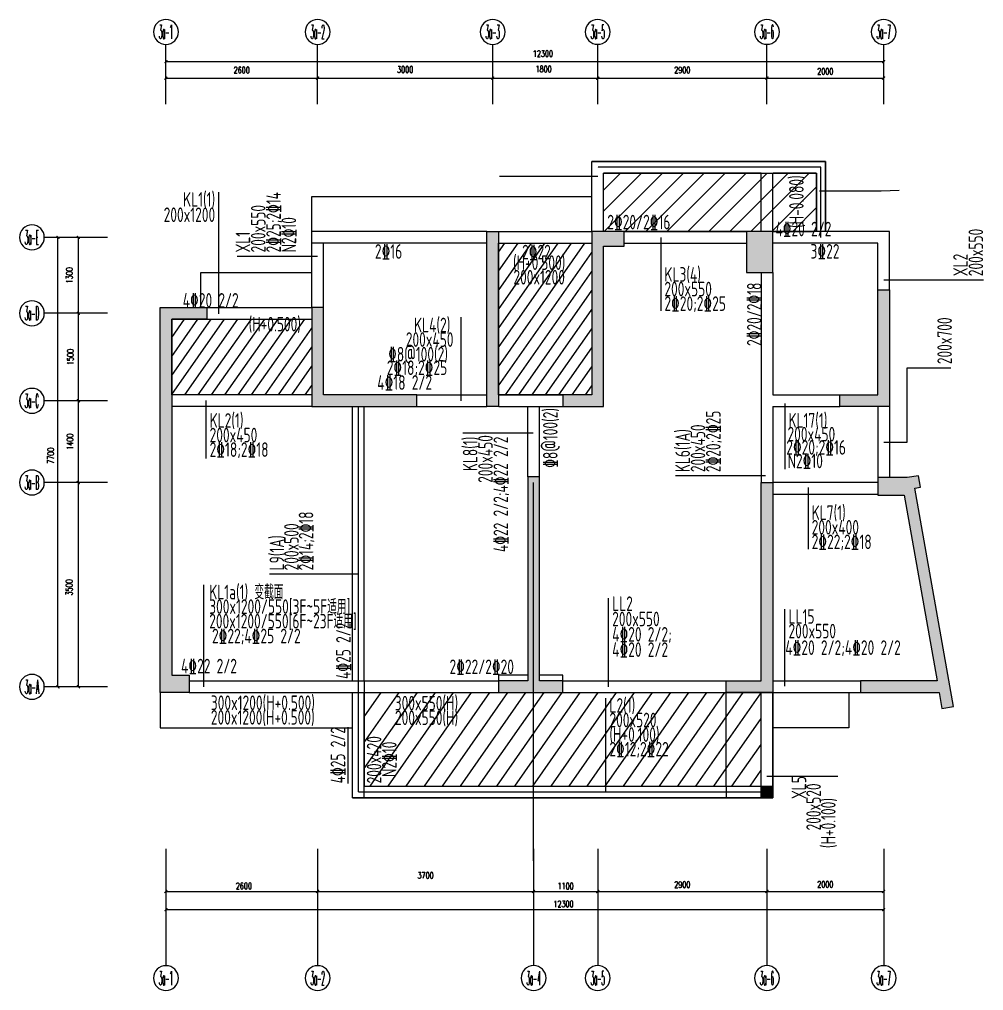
# Model space of a CAD drawing. Extents: x 184967 to 628822, y -100826 to 121332.
# Drawn here: x 558308 to 574830, y -39475 to -22837 of the extents above; entities that cross this region are included whole.
import ezdxf
from ezdxf.enums import TextEntityAlignment as Align

# ---------------------------------------------------------------- set-up
doc = ezdxf.new("R2010")
doc.units = 0
doc.header["$MEASUREMENT"] = 0
for name, pattern in [('03-grid-3F$0$DOTE', [2.42, 2, -0.2, 0.02, -0.2]), ('03-tem-3~8F$0$DASHED', [0.75, 0.5, -0.25]), ('03-tem-3~8F$0$DOTE', [2.42, 2, -0.2, 0.02, -0.2])]:
    doc.linetypes.add(name, pattern=pattern)
for name, color, linetype in [('$0$S-BEAM-LTJ', 2, 'Continuous'), ('$1$S-BEAM-LTJ', 2, 'Continuous'), ('03-grid-3F$0$S-PUB-AXIS', 193, '03-grid-3F$0$DOTE'), ('03-tem-3~8F$0$BEAM', 4, '03-tem-3~8F$0$DASHED'), ('03-tem-3~8F$0$COLU', 7, 'Continuous'), ('03-tem-3~8F$0$S-MOD-SLABHATCH', 150, 'Continuous'), ('03-tem-3~8F$0$S-PUB-QFDIMSUB', 1, '03-tem-3~8F$0$DOTE'), ('03-tem-3~8F$0$S-T-BEAMNUM', 3, 'Continuous'), ('03-tem-3~8F$0$S-T-LINE', 1, 'Continuous'), ('03-tem-3~8F$0$S-T-SECTION', 7, 'Continuous'), ('03-tem-3~8F$0$S-W-LINE', 2, 'Continuous'), ('03-tem-3~8F$0$SPACE_HATCH', 8, 'Continuous'), ('03-tem-3~8F$0$WALL', 4, 'Continuous'), ('AXIS_TEXT', 7, 'Continuous'), ('PUB_DIM', 3, 'Continuous')]:
    doc.layers.add(name, color=color, linetype=linetype)
for name, color, linetype, lineweight in [('03-col-2F~4F$0$$0$COLU', 6, 'Continuous', 0), ('03-col-5F~23F$0$$0$COLU', 6, 'Continuous', 0), ('03-col-5F~23F$0$$0$COLU_HATCH', 251, 'Continuous', 0), ('03-tem-3~8F$0$BEAM_CON', 4, 'Continuous', 0)]:
    doc.layers.add(name, color=color, linetype=linetype, lineweight=lineweight)
doc.styles.add('$0$23-tem-4F~10F$0$X', font='tssdeng.shx', dxfattribs={"width": 0.7, "bigfont": 'tssdchn.shx'})
doc.styles.add('$1$23-tem-4F~10F$0$X', font='tssdeng.shx', dxfattribs={"width": 0.7, "bigfont": 'tssdchn.shx'})
doc.styles.add('03-tem-3~8F$0$23-tem-4F~10F$0$X', font='tssdeng.shx', dxfattribs={"width": 0.7, "bigfont": 'tssdchn.shx'})
doc.styles.add('_TCH_AXIS', font='COMPLEX', dxfattribs={"bigfont": 'GBCBIG'})
doc.styles.add('COMPLEX', font='COMPLEX')
doc.styles.add('尺寸标注', font='txt.shx', dxfattribs={"width": 0.6, "height": 110})
doc.dimstyles.new('1-50', dxfattribs={"dimscale": 50, "dimtxt": 110, "dimasz": 1, "dimexe": 2, "dimexo": 2, "dimgap": 0.6, "dimtad": 1, "dimdec": 0, "dimrnd": 5, "dimtxsty": '尺寸标注', "dimblk": 'ARCHTICK', "dimcen": 2.5, "dimclrd": 251, "dimclre": 251, "dimclrt": 50, "dimadec": 0, "dimazin": 0, "dimtfac": 1, "dimtdec": 0, "dimtix": 1, "dimtmove": 2, "dimatfit": 3, "dimldrblk": 'DOT', "dimfxl": 0, "dimarcsym": 0})
pattern_1 = [(55, (576555.07, -31777.55), (-153.591, 107.5456), [])]

# ---------------------------------------------------------------- blocks, each defined once
blk = doc.blocks.new('_ArchTick')
at = {"color": 0, "linetype": 'ByBlock', "const_width": 0.4}
blk.add_lwpolyline([(-0.5, -0.5), (0.5, 0.5)], dxfattribs=at)
blk = doc.blocks.new('*D2097')
at = {"layer": 'Defpoints', "color": 0, "linetype": 'ByBlock', "transparency": 16777216}
for p in [(560818, -36582), (573118, -36582), (573118, -38088)]:
    blk.add_point(p, dxfattribs=at)
at = {"layer": 'PUB_DIM', "color": 251, "lineweight": -2, "transparency": 16777216}
for p, q in [((560818, -37838), (560818, -38188)), ((573118, -37838), (573118, -38188)), ((560818, -38088), (573118, -38088))]:
    blk.add_line(p, q, dxfattribs=at)
at = {"layer": 'PUB_DIM', "color": 251, "linetype": 'ByBlock', "lineweight": -2, "transparency": 16777216, "xscale": 50, "yscale": 50, "zscale": 50, "rotation": 180}
blk.add_blockref('_ArchTick', (560818, -38088), dxfattribs=at)
at = {"layer": 'PUB_DIM', "color": 251, "linetype": 'ByBlock', "lineweight": -2, "transparency": 16777216, "xscale": 50, "yscale": 50, "zscale": 50}
blk.add_blockref('_ArchTick', (573118, -38088), dxfattribs=at)
at = {"layer": 'PUB_DIM', "color": 50, "linetype": 'ByBlock', "transparency": 16777216, "insert": (567631, -37991), "char_height": 110, "attachment_point": 5, "style": '尺寸标注'}
blk.add_mtext('12300', dxfattribs=at)
blk = doc.blocks.new('_Dot')
at = {"color": 0, "linetype": 'ByBlock', "lineweight": -2}
blk.add_line((-0.5, 0), (-1, 0), dxfattribs=at)
at = {"color": 0, "linetype": 'ByBlock', "const_width": 0.5}
blk.add_lwpolyline([(-0.25, 0, 1), (0.25, 0, 1)], format="xyb", close=True, dxfattribs=at)
blk = doc.blocks.new('*D2098')
at = {"layer": 'Defpoints', "color": 0, "linetype": 'ByBlock', "transparency": 16777216}
for p in [(560818, -37049), (563418, -37049), (563418, -37777)]:
    blk.add_point(p, dxfattribs=at)
at = {"layer": 'PUB_DIM', "color": 251, "lineweight": -2, "transparency": 16777216}
for p, q in [((560818, -37527), (560818, -37877)), ((563418, -37527), (563418, -37877)), ((560818, -37777), (563418, -37777))]:
    blk.add_line(p, q, dxfattribs=at)
at = {"layer": 'PUB_DIM', "color": 251, "linetype": 'ByBlock', "lineweight": -2, "transparency": 16777216, "xscale": 50, "yscale": 50, "zscale": 50, "rotation": 180}
blk.add_blockref('_ArchTick', (560818, -37777), dxfattribs=at)
at = {"layer": 'PUB_DIM', "color": 251, "linetype": 'ByBlock', "lineweight": -2, "transparency": 16777216, "xscale": 50, "yscale": 50, "zscale": 50}
blk.add_blockref('_ArchTick', (563418, -37777), dxfattribs=at)
at = {"layer": 'PUB_DIM', "color": 50, "linetype": 'ByBlock', "transparency": 16777216, "insert": (562154, -37682), "char_height": 110, "attachment_point": 5, "style": '尺寸标注'}
blk.add_mtext('2600', dxfattribs=at)
blk = doc.blocks.new('*D2099')
at = {"layer": 'Defpoints', "color": 0, "linetype": 'ByBlock', "transparency": 16777216}
for p in [(563418, -37049), (567118, -37049), (567118, -37777)]:
    blk.add_point(p, dxfattribs=at)
at = {"layer": 'PUB_DIM', "color": 251, "lineweight": -2, "transparency": 16777216}
for p, q in [((563418, -37527), (563418, -37877)), ((567118, -37527), (567118, -37877)), ((563418, -37777), (567118, -37777))]:
    blk.add_line(p, q, dxfattribs=at)
at = {"layer": 'PUB_DIM', "color": 251, "linetype": 'ByBlock', "lineweight": -2, "transparency": 16777216, "xscale": 50, "yscale": 50, "zscale": 50, "rotation": 180}
blk.add_blockref('_ArchTick', (563418, -37777), dxfattribs=at)
at = {"layer": 'PUB_DIM', "color": 251, "linetype": 'ByBlock', "lineweight": -2, "transparency": 16777216, "xscale": 50, "yscale": 50, "zscale": 50}
blk.add_blockref('_ArchTick', (567118, -37777), dxfattribs=at)
at = {"layer": 'PUB_DIM', "color": 50, "linetype": 'ByBlock', "transparency": 16777216, "insert": (565268, -37501), "char_height": 110, "attachment_point": 5, "style": '尺寸标注'}
blk.add_mtext('3700', dxfattribs=at)
blk = doc.blocks.new('*D2100')
at = {"layer": 'Defpoints', "color": 0, "linetype": 'ByBlock', "transparency": 16777216}
for p in [(567118, -37049), (568218, -37049), (568218, -37777)]:
    blk.add_point(p, dxfattribs=at)
at = {"layer": 'PUB_DIM', "color": 251, "lineweight": -2, "transparency": 16777216}
for p, q in [((567118, -37527), (567118, -37877)), ((568218, -37527), (568218, -37877)), ((567118, -37777), (568218, -37777))]:
    blk.add_line(p, q, dxfattribs=at)
at = {"layer": 'PUB_DIM', "color": 251, "linetype": 'ByBlock', "lineweight": -2, "transparency": 16777216, "xscale": 50, "yscale": 50, "zscale": 50, "rotation": 180}
blk.add_blockref('_ArchTick', (567118, -37777), dxfattribs=at)
at = {"layer": 'PUB_DIM', "color": 251, "linetype": 'ByBlock', "lineweight": -2, "transparency": 16777216, "xscale": 50, "yscale": 50, "zscale": 50}
blk.add_blockref('_ArchTick', (568218, -37777), dxfattribs=at)
at = {"layer": 'PUB_DIM', "color": 50, "linetype": 'ByBlock', "transparency": 16777216, "insert": (567668, -37685), "char_height": 110, "attachment_point": 5, "style": '尺寸标注'}
blk.add_mtext('1100', dxfattribs=at)
blk = doc.blocks.new('*D2101')
at = {"layer": 'Defpoints', "color": 0, "linetype": 'ByBlock', "transparency": 16777216}
for p in [(568218, -37049), (571118, -37049), (571118, -37777)]:
    blk.add_point(p, dxfattribs=at)
at = {"layer": 'PUB_DIM', "color": 251, "lineweight": -2, "transparency": 16777216}
for p, q in [((568218, -37527), (568218, -37877)), ((571118, -37527), (571118, -37877)), ((568218, -37777), (571118, -37777))]:
    blk.add_line(p, q, dxfattribs=at)
at = {"layer": 'PUB_DIM', "color": 251, "linetype": 'ByBlock', "lineweight": -2, "transparency": 16777216, "xscale": 50, "yscale": 50, "zscale": 50, "rotation": 180}
blk.add_blockref('_ArchTick', (568218, -37777), dxfattribs=at)
at = {"layer": 'PUB_DIM', "color": 251, "linetype": 'ByBlock', "lineweight": -2, "transparency": 16777216, "xscale": 50, "yscale": 50, "zscale": 50}
blk.add_blockref('_ArchTick', (571118, -37777), dxfattribs=at)
at = {"layer": 'PUB_DIM', "color": 50, "linetype": 'ByBlock', "transparency": 16777216, "insert": (569668, -37660), "char_height": 110, "attachment_point": 5, "style": '尺寸标注'}
blk.add_mtext('2900', dxfattribs=at)
blk = doc.blocks.new('*D2102')
at = {"layer": 'Defpoints', "color": 0, "linetype": 'ByBlock', "transparency": 16777216}
for p in [(571118, -37049), (573118, -37049), (573118, -37777)]:
    blk.add_point(p, dxfattribs=at)
at = {"layer": 'PUB_DIM', "color": 251, "lineweight": -2, "transparency": 16777216}
for p, q in [((571118, -37527), (571118, -37877)), ((573118, -37527), (573118, -37877)), ((571118, -37777), (573118, -37777))]:
    blk.add_line(p, q, dxfattribs=at)
at = {"layer": 'PUB_DIM', "color": 251, "linetype": 'ByBlock', "lineweight": -2, "transparency": 16777216, "xscale": 50, "yscale": 50, "zscale": 50, "rotation": 180}
blk.add_blockref('_ArchTick', (571118, -37777), dxfattribs=at)
at = {"layer": 'PUB_DIM', "color": 251, "linetype": 'ByBlock', "lineweight": -2, "transparency": 16777216, "xscale": 50, "yscale": 50, "zscale": 50}
blk.add_blockref('_ArchTick', (573118, -37777), dxfattribs=at)
at = {"layer": 'PUB_DIM', "color": 50, "linetype": 'ByBlock', "transparency": 16777216, "insert": (572118, -37656), "char_height": 110, "attachment_point": 5, "style": '尺寸标注'}
blk.add_mtext('2000', dxfattribs=at)
blk = doc.blocks.new('*D2103')
at = {"layer": 'Defpoints', "color": 0, "linetype": 'ByBlock', "transparency": 16777216}
for p in [(573118, -23560), (560818, -25066), (573118, -25066)]:
    blk.add_point(p, dxfattribs=at)
at = {"layer": 'PUB_DIM', "color": 251, "lineweight": -2, "transparency": 16777216}
for p, q in [((560818, -23810), (560818, -23460)), ((560818, -23560), (573118, -23560)), ((573118, -23810), (573118, -23460))]:
    blk.add_line(p, q, dxfattribs=at)
at = {"layer": 'PUB_DIM', "color": 251, "linetype": 'ByBlock', "lineweight": -2, "transparency": 16777216, "xscale": 50, "yscale": 50, "zscale": 50, "rotation": 180}
blk.add_blockref('_ArchTick', (560818, -23560), dxfattribs=at)
at = {"layer": 'PUB_DIM', "color": 251, "linetype": 'ByBlock', "lineweight": -2, "transparency": 16777216, "xscale": 50, "yscale": 50, "zscale": 50}
blk.add_blockref('_ArchTick', (573118, -23560), dxfattribs=at)
at = {"layer": 'PUB_DIM', "color": 50, "linetype": 'ByBlock', "transparency": 16777216, "insert": (567278, -23422), "char_height": 110, "attachment_point": 5, "style": '尺寸标注'}
blk.add_mtext('12300', dxfattribs=at)
blk = doc.blocks.new('*D2104')
at = {"layer": 'Defpoints', "color": 0, "linetype": 'ByBlock', "transparency": 16777216}
for p in [(563418, -23843), (560818, -24571), (563418, -24571)]:
    blk.add_point(p, dxfattribs=at)
at = {"layer": 'PUB_DIM', "color": 251, "lineweight": -2, "transparency": 16777216}
for p, q in [((560818, -24093), (560818, -23743)), ((563418, -24093), (563418, -23743)), ((560818, -23843), (563418, -23843))]:
    blk.add_line(p, q, dxfattribs=at)
at = {"layer": 'PUB_DIM', "color": 251, "linetype": 'ByBlock', "lineweight": -2, "transparency": 16777216, "xscale": 50, "yscale": 50, "zscale": 50, "rotation": 180}
blk.add_blockref('_ArchTick', (560818, -23843), dxfattribs=at)
at = {"layer": 'PUB_DIM', "color": 251, "linetype": 'ByBlock', "lineweight": -2, "transparency": 16777216, "xscale": 50, "yscale": 50, "zscale": 50}
blk.add_blockref('_ArchTick', (563418, -23843), dxfattribs=at)
at = {"layer": 'PUB_DIM', "color": 50, "linetype": 'ByBlock', "transparency": 16777216, "insert": (562118, -23705), "char_height": 110, "attachment_point": 5, "style": '尺寸标注'}
blk.add_mtext('2600', dxfattribs=at)
blk = doc.blocks.new('*D2105')
at = {"layer": 'Defpoints', "color": 0, "linetype": 'ByBlock', "transparency": 16777216}
for p in [(566418, -23843), (563418, -24571), (566418, -24571)]:
    blk.add_point(p, dxfattribs=at)
at = {"layer": 'PUB_DIM', "color": 251, "lineweight": -2, "transparency": 16777216}
for p, q in [((563418, -24093), (563418, -23743)), ((566418, -24093), (566418, -23743)), ((563418, -23843), (566418, -23843))]:
    blk.add_line(p, q, dxfattribs=at)
at = {"layer": 'PUB_DIM', "color": 251, "linetype": 'ByBlock', "lineweight": -2, "transparency": 16777216, "xscale": 50, "yscale": 50, "zscale": 50, "rotation": 180}
blk.add_blockref('_ArchTick', (563418, -23843), dxfattribs=at)
at = {"layer": 'PUB_DIM', "color": 251, "linetype": 'ByBlock', "lineweight": -2, "transparency": 16777216, "xscale": 50, "yscale": 50, "zscale": 50}
blk.add_blockref('_ArchTick', (566418, -23843), dxfattribs=at)
at = {"layer": 'PUB_DIM', "color": 50, "linetype": 'ByBlock', "transparency": 16777216, "insert": (564918, -23695), "char_height": 110, "attachment_point": 5, "style": '尺寸标注'}
blk.add_mtext('3000', dxfattribs=at)
blk = doc.blocks.new('*D2106')
at = {"layer": 'Defpoints', "color": 0, "linetype": 'ByBlock', "transparency": 16777216}
for p in [(568218, -23843), (566418, -24571), (568218, -24571)]:
    blk.add_point(p, dxfattribs=at)
at = {"layer": 'PUB_DIM', "color": 251, "lineweight": -2, "transparency": 16777216}
for p, q in [((566418, -24093), (566418, -23743)), ((568218, -24093), (568218, -23743)), ((566418, -23843), (568218, -23843))]:
    blk.add_line(p, q, dxfattribs=at)
at = {"layer": 'PUB_DIM', "color": 251, "linetype": 'ByBlock', "lineweight": -2, "transparency": 16777216, "xscale": 50, "yscale": 50, "zscale": 50, "rotation": 180}
blk.add_blockref('_ArchTick', (566418, -23843), dxfattribs=at)
at = {"layer": 'PUB_DIM', "color": 251, "linetype": 'ByBlock', "lineweight": -2, "transparency": 16777216, "xscale": 50, "yscale": 50, "zscale": 50}
blk.add_blockref('_ArchTick', (568218, -23843), dxfattribs=at)
at = {"layer": 'PUB_DIM', "color": 50, "linetype": 'ByBlock', "transparency": 16777216, "insert": (567290, -23687), "char_height": 110, "attachment_point": 5, "style": '尺寸标注'}
blk.add_mtext('1800', dxfattribs=at)
blk = doc.blocks.new('*D2107')
at = {"layer": 'Defpoints', "color": 0, "linetype": 'ByBlock', "transparency": 16777216}
for p in [(571118, -23843), (568218, -24571), (571118, -24571)]:
    blk.add_point(p, dxfattribs=at)
at = {"layer": 'PUB_DIM', "color": 251, "lineweight": -2, "transparency": 16777216}
for p, q in [((568218, -24093), (568218, -23743)), ((571118, -24093), (571118, -23743)), ((568218, -23843), (571118, -23843))]:
    blk.add_line(p, q, dxfattribs=at)
at = {"layer": 'PUB_DIM', "color": 251, "linetype": 'ByBlock', "lineweight": -2, "transparency": 16777216, "xscale": 50, "yscale": 50, "zscale": 50, "rotation": 180}
blk.add_blockref('_ArchTick', (568218, -23843), dxfattribs=at)
at = {"layer": 'PUB_DIM', "color": 251, "linetype": 'ByBlock', "lineweight": -2, "transparency": 16777216, "xscale": 50, "yscale": 50, "zscale": 50}
blk.add_blockref('_ArchTick', (571118, -23843), dxfattribs=at)
at = {"layer": 'PUB_DIM', "color": 50, "linetype": 'ByBlock', "transparency": 16777216, "insert": (569668, -23705), "char_height": 110, "attachment_point": 5, "style": '尺寸标注'}
blk.add_mtext('2900', dxfattribs=at)
blk = doc.blocks.new('*D2108')
at = {"layer": 'Defpoints', "color": 0, "linetype": 'ByBlock', "transparency": 16777216}
for p in [(573118, -23843), (571118, -24571), (573118, -24571)]:
    blk.add_point(p, dxfattribs=at)
at = {"layer": 'PUB_DIM', "color": 251, "lineweight": -2, "transparency": 16777216}
for p, q in [((571118, -24093), (571118, -23743)), ((573118, -24093), (573118, -23743)), ((571118, -23843), (573118, -23843))]:
    blk.add_line(p, q, dxfattribs=at)
at = {"layer": 'PUB_DIM', "color": 251, "linetype": 'ByBlock', "lineweight": -2, "transparency": 16777216, "xscale": 50, "yscale": 50, "zscale": 50, "rotation": 180}
blk.add_blockref('_ArchTick', (571118, -23843), dxfattribs=at)
at = {"layer": 'PUB_DIM', "color": 251, "linetype": 'ByBlock', "lineweight": -2, "transparency": 16777216, "xscale": 50, "yscale": 50, "zscale": 50}
blk.add_blockref('_ArchTick', (573118, -23843), dxfattribs=at)
at = {"layer": 'PUB_DIM', "color": 50, "linetype": 'ByBlock', "transparency": 16777216, "insert": (572118, -23727), "char_height": 110, "attachment_point": 5, "style": '尺寸标注'}
blk.add_mtext('2000', dxfattribs=at)
blk = doc.blocks.new('*D2109')
at = {"layer": 'Defpoints', "color": 0, "linetype": 'ByBlock', "transparency": 16777216}
for p in [(558969, -26571), (560269, -26571), (560269, -34271)]:
    blk.add_point(p, dxfattribs=at)
at = {"layer": 'PUB_DIM', "color": 251, "lineweight": -2, "transparency": 16777216}
for p, q in [((559219, -26571), (558869, -26571)), ((558969, -34271), (558969, -26571)), ((559219, -34271), (558869, -34271))]:
    blk.add_line(p, q, dxfattribs=at)
at = {"layer": 'PUB_DIM', "color": 251, "linetype": 'ByBlock', "lineweight": -2, "transparency": 16777216, "xscale": 50, "yscale": 50, "zscale": 50}
for p, rotation in [((558969, -26571), 90), ((558969, -34271), 270)]:
    blk.add_blockref('_ArchTick', p, dxfattribs=dict(at, rotation=rotation))
at = {"layer": 'PUB_DIM', "color": 50, "linetype": 'ByBlock', "transparency": 16777216, "insert": (558845, -30311), "char_height": 110, "attachment_point": 5, "rotation": 90, "style": '尺寸标注'}
blk.add_mtext('7700', dxfattribs=at)
blk = doc.blocks.new('*D2110')
at = {"layer": 'Defpoints', "color": 0, "linetype": 'ByBlock', "transparency": 16777216}
for p in [(559318, -30771), (559818, -30771), (559818, -34271)]:
    blk.add_point(p, dxfattribs=at)
at = {"layer": 'PUB_DIM', "color": 251, "lineweight": -2, "transparency": 16777216}
for p, q in [((559568, -30771), (559218, -30771)), ((559318, -34271), (559318, -30771)), ((559568, -34271), (559218, -34271))]:
    blk.add_line(p, q, dxfattribs=at)
at = {"layer": 'PUB_DIM', "color": 251, "linetype": 'ByBlock', "lineweight": -2, "transparency": 16777216, "xscale": 50, "yscale": 50, "zscale": 50}
for p, rotation in [((559318, -30771), 90), ((559318, -34271), 270)]:
    blk.add_blockref('_ArchTick', p, dxfattribs=dict(at, rotation=rotation))
at = {"layer": 'PUB_DIM', "color": 50, "linetype": 'ByBlock', "transparency": 16777216, "insert": (559161, -32568), "char_height": 110, "attachment_point": 5, "rotation": 90, "style": '尺寸标注'}
blk.add_mtext('3500', dxfattribs=at)
blk = doc.blocks.new('*D2111')
at = {"layer": 'Defpoints', "color": 0, "linetype": 'ByBlock', "transparency": 16777216}
for p in [(559318, -29371), (559818, -29371), (559818, -30771)]:
    blk.add_point(p, dxfattribs=at)
at = {"layer": 'PUB_DIM', "color": 251, "lineweight": -2, "transparency": 16777216}
for p, q in [((559568, -29371), (559218, -29371)), ((559318, -30771), (559318, -29371)), ((559568, -30771), (559218, -30771))]:
    blk.add_line(p, q, dxfattribs=at)
at = {"layer": 'PUB_DIM', "color": 251, "linetype": 'ByBlock', "lineweight": -2, "transparency": 16777216, "xscale": 50, "yscale": 50, "zscale": 50}
for p, rotation in [((559318, -29371), 90), ((559318, -30771), 270)]:
    blk.add_blockref('_ArchTick', p, dxfattribs=dict(at, rotation=rotation))
at = {"layer": 'PUB_DIM', "color": 50, "linetype": 'ByBlock', "transparency": 16777216, "insert": (559174, -30071), "char_height": 110, "attachment_point": 5, "rotation": 90, "style": '尺寸标注'}
blk.add_mtext('1400', dxfattribs=at)
blk = doc.blocks.new('*D2112')
at = {"layer": 'Defpoints', "color": 0, "linetype": 'ByBlock', "transparency": 16777216}
for p in [(559318, -27871), (559818, -27871), (559818, -29371)]:
    blk.add_point(p, dxfattribs=at)
at = {"layer": 'PUB_DIM', "color": 251, "lineweight": -2, "transparency": 16777216}
for p, q in [((559568, -27871), (559218, -27871)), ((559318, -29371), (559318, -27871)), ((559568, -29371), (559218, -29371))]:
    blk.add_line(p, q, dxfattribs=at)
at = {"layer": 'PUB_DIM', "color": 251, "linetype": 'ByBlock', "lineweight": -2, "transparency": 16777216, "xscale": 50, "yscale": 50, "zscale": 50}
for p, rotation in [((559318, -27871), 90), ((559318, -29371), 270)]:
    blk.add_blockref('_ArchTick', p, dxfattribs=dict(at, rotation=rotation))
at = {"layer": 'PUB_DIM', "color": 50, "linetype": 'ByBlock', "transparency": 16777216, "insert": (559181, -28621), "char_height": 110, "attachment_point": 5, "rotation": 90, "style": '尺寸标注'}
blk.add_mtext('1500', dxfattribs=at)
blk = doc.blocks.new('*D2113')
at = {"layer": 'Defpoints', "color": 0, "linetype": 'ByBlock', "transparency": 16777216}
for p in [(559318, -26571), (559818, -26571), (559818, -27871)]:
    blk.add_point(p, dxfattribs=at)
at = {"layer": 'PUB_DIM', "color": 251, "lineweight": -2, "transparency": 16777216}
for p, q in [((559568, -26571), (559218, -26571)), ((559318, -27871), (559318, -26571)), ((559568, -27871), (559218, -27871))]:
    blk.add_line(p, q, dxfattribs=at)
at = {"layer": 'PUB_DIM', "color": 251, "linetype": 'ByBlock', "lineweight": -2, "transparency": 16777216, "xscale": 50, "yscale": 50, "zscale": 50}
for p, rotation in [((559318, -26571), 90), ((559318, -27871), 270)]:
    blk.add_blockref('_ArchTick', p, dxfattribs=dict(at, rotation=rotation))
at = {"layer": 'PUB_DIM', "color": 50, "linetype": 'ByBlock', "transparency": 16777216, "insert": (559164, -27221), "char_height": 110, "attachment_point": 5, "rotation": 90, "style": '尺寸标注'}
blk.add_mtext('1300', dxfattribs=at)
blk = doc.blocks.new('_AXISO')
blk.add_circle((0, 0), 0.5)
at = {"layer": 'AXIS_TEXT', "style": 'COMPLEX', "width": 1.041667}
blk.add_attdef('A', text='', height=0.56, dxfattribs=at).set_placement((-0.25, -0.28), (0.25, -0.28), align=Align.FIT)

msp = doc.modelspace()

# ---------------------------------------------------------------- hatches: boundary and pattern name
at = {"layer": '03-col-5F~23F$0$$0$COLU_HATCH'}
for points in [[(566318.3, -26470.7), (566518.3, -26470.7), (566518.3, -29470.7), (566318.3, -29470.7)], [(567618.3, -29270.7), (567618.3, -29470.7), (568318.3, -29470.7), (568318.3, -26720.7), (568668.3, -26720.7), (568668.3, -26470.7), (568118.3, -26470.7), (568118.3, -29270.7)], [(570768.3, -26470.7), (570768.3, -26720.7), (570768.3, -27170.7), (571218.3, -27170.7), (571218.3, -26470.7)], [(573218.3, -27470.7), (573218.3, -29470.7), (572368.3, -29470.7), (572368.3, -29270.7), (573018.3, -29270.7), (573018.3, -27470.7)], [(560918.3, -27970.7), (560918.3, -34070.7), (561218.3, -34070.7), (561218.3, -34370.7), (560918.3, -34370.7), (560718.3, -34370.7), (560718.3, -27770.7), (561518.3, -27770.7), (561518.3, -27970.7)], [(563318.3, -27770.7), (563318.3, -29470.7), (565118.3, -29470.7), (565118.3, -29270.7), (563518.3, -29270.7), (563518.3, -27770.7)], [(566518.3, -34170.7), (566518.3, -34370.7), (567618.3, -34370.7), (567618.3, -34170.7), (567218.3, -34170.7), (567218.3, -30670.7), (567018.3, -30670.7), (567018.3, -34170.7)], [(570418.3, -34170.7), (571018.3, -34170.7), (571018.3, -30770.7), (571218.3, -30770.7), (571218.3, -34370.7), (570418.3, -34370.7)], [(573470.8, -30986), (574032.3, -34170.7), (572718.3, -34170.7), (572718.3, -34370.7), (574067.5, -34370.7), (574115.9, -34644.7), (574312.8, -34609.9), (573653, -30867.7), (573751.5, -30850.3), (573716.7, -30653.3), (573522.8, -30687.5), (573018.3, -30687.5), (573018.3, -30987.5)]]:
    msp.add_hatch(color=256, dxfattribs=at).paths.add_polyline_path(points)
at = {"layer": '03-tem-3~8F$0$S-MOD-SLABHATCH'}
h = msp.add_hatch(dxfattribs=at)
h.set_pattern_fill('ANSI31', color=256, scale=80, angle=10, style=0)
h.set_pattern_definition([(225, (571918.25, -26470.7), (179.605, -179.605), [])])
h.paths.add_polyline_path([(571968.3, -26470.7), (571968.3, -25470.7), (568318.3, -25470.7), (568318.3, -26470.7)])
h = msp.add_hatch(dxfattribs=at)
h.set_pattern_fill('ANSI31', color=256, scale=1500, angle=10, style=0)
h.set_pattern_definition(pattern_1)
h.paths.add_polyline_path([(566518.3, -26670.7), (568118.3, -26670.7), (568118.3, -29270.7), (566518.3, -29270.7)])
h = msp.add_hatch(dxfattribs=at)
h.set_pattern_fill('ANSI31', color=256, scale=1500, angle=10, style=0)
h.set_pattern_definition(pattern_1)
h.paths.add_polyline_path([(563318.3, -27970.7), (560918.3, -27970.7), (560918.3, -29270.7), (563318.3, -29270.7)])
h = msp.add_hatch(dxfattribs=at)
h.set_pattern_fill('ANSI31', color=256, scale=80, angle=10, style=0)
h.set_pattern_definition([(55, (576555.07, -31777.55), (-208.0646, 145.6884), [])])
h.paths.add_polyline_path([(571018.3, -35970.7), (571018.3, -34370.7), (564218.3, -34370.7), (564218.3, -35970.7)])
at = {"layer": '03-tem-3~8F$0$SPACE_HATCH'}
h = msp.add_hatch(color=251, dxfattribs=at)
h.dxf.hatch_style = 1
h.paths.add_polyline_path([(571018.3, -35970.7), (571218.3, -35970.7), (571218.3, -36170.7), (571018.3, -36170.7)])

# ---------------------------------------------------------------- linework, layer by layer
at = {"layer": '$0$S-BEAM-LTJ'}
for points in [[(573077.5, -25773.9), (573381.2, -25762.7)], [(569298.2, -27577.7), (569298.2, -27828.2)], [(561504.9, -30076.9), (561504.9, -30358.8)], [(571424.2, -30042.8), (571424.2, -30540.4)], [(571821.9, -31642.1), (571821.9, -31914.3)]]:
    msp.add_lwpolyline(points, dxfattribs=at)
at = {"layer": '03-col-2F~4F$0$$0$COLU'}
for points in [[(566318.3, -26470.7), (566518.3, -26470.7), (566518.3, -29470.7), (566318.3, -29470.7)], [(567618.3, -29270.7), (567618.3, -29470.7), (568318.3, -29470.7), (568318.3, -26720.7), (568668.3, -26720.7), (568668.3, -26470.7), (568118.3, -26470.7), (568118.3, -29270.7)], [(570768.3, -26470.7), (570768.3, -26770.7), (570768.3, -26770.7), (570768.3, -27170.7), (571218.3, -27170.7), (571218.3, -26470.7)], [(573218.3, -27470.7), (573218.3, -29470.7), (572368.3, -29470.7), (572368.3, -29270.7), (573018.3, -29270.7), (573018.3, -27470.7)], [(563318.3, -27770.7), (563318.3, -29470.7), (565118.3, -29470.7), (565118.3, -29270.7), (563518.3, -29270.7), (563518.3, -27770.7)], [(560918.3, -29470.7), (560918.3, -29470.7)], [(566518.3, -34070.7), (566518.3, -34370.7), (567618.3, -34370.7), (567618.3, -34070.7), (567218.3, -34070.7), (567218.3, -30670.7), (567018.3, -30670.7), (567018.3, -34070.7)], [(570418.3, -34170.7), (571018.3, -34170.7), (571018.3, -30770.7), (571218.3, -30770.7), (571218.3, -34370.7), (570418.3, -34370.7)]]:
    msp.add_lwpolyline(points, close=True, dxfattribs=at)
for points in [[(560918.3, -27970.7), (560918.3, -34070.7), (561218.3, -34070.7), (561218.3, -34370.7), (560918.3, -34370.7), (560718.3, -34370.7), (560718.3, -27770.7), (560718.3, -27770.7), (560718.3, -27770.7), (560718.3, -27770.7), (561518.3, -27770.7), (561518.3, -27970.7), (560918.3, -27970.7), (560918.3, -27970.7), (560918.3, -27970.7), (560918.3, -27970.7), (560918.3, -27970.7)], [(573470.8, -30986), (574032.3, -34170.7), (572718.3, -34170.7), (572718.3, -34370.7), (574067.5, -34370.7), (574115.9, -34644.7), (574312.8, -34609.9), (573653, -30867.7), (573653, -30867.7), (573751.5, -30850.3), (573716.7, -30653.3), (573522.8, -30687.5), (573018.3, -30687.5), (573018.3, -30987.5), (573470.8, -30986)]]:
    msp.add_lwpolyline(points, dxfattribs=at)
at = {"layer": '03-col-5F~23F$0$$0$COLU'}
for points in [[(566318.3, -26470.7), (566518.3, -26470.7), (566518.3, -29470.7), (566318.3, -29470.7)], [(567618.3, -29270.7), (567618.3, -29470.7), (568318.3, -29470.7), (568318.3, -26720.7), (568668.3, -26720.7), (568668.3, -26470.7), (568118.3, -26470.7), (568118.3, -29270.7)], [(570768.3, -26470.7), (570768.3, -26720.7), (570768.3, -26720.7), (570768.3, -27170.7), (571218.3, -27170.7), (571218.3, -26470.7)], [(573218.3, -27470.7), (573218.3, -29470.7), (572368.3, -29470.7), (572368.3, -29270.7), (573018.3, -29270.7), (573018.3, -27470.7)], [(563318.3, -27770.7), (563318.3, -29470.7), (565118.3, -29470.7), (565118.3, -29270.7), (563518.3, -29270.7), (563518.3, -27770.7)], [(560918.3, -29470.7), (560918.3, -29470.7)], [(566518.3, -34170.7), (566518.3, -34370.7), (567618.3, -34370.7), (567618.3, -34170.7), (567218.3, -34170.7), (567218.3, -30670.7), (567018.3, -30670.7), (567018.3, -34170.7)], [(570418.3, -34170.7), (571018.3, -34170.7), (571018.3, -30770.7), (571218.3, -30770.7), (571218.3, -34370.7), (570418.3, -34370.7)]]:
    msp.add_lwpolyline(points, close=True, dxfattribs=at)
for points in [[(560918.3, -27970.7), (560918.3, -34070.7), (561218.3, -34070.7), (561218.3, -34370.7), (560918.3, -34370.7), (560718.3, -34370.7), (560718.3, -27770.7), (560718.3, -27770.7), (560718.3, -27770.7), (560718.3, -27770.7), (561518.3, -27770.7), (561518.3, -27970.7), (560918.3, -27970.7), (560918.3, -27970.7), (560918.3, -27970.7), (560918.3, -27970.7), (560918.3, -27970.7)], [(573470.8, -30986), (574032.3, -34170.7), (572718.3, -34170.7), (572718.3, -34370.7), (574067.5, -34370.7), (574115.9, -34644.7), (574312.8, -34609.9), (573653, -30867.7), (573653, -30867.7), (573751.5, -30850.3), (573716.7, -30653.3), (573522.8, -30687.5), (573018.3, -30687.5), (573018.3, -30987.5), (573470.8, -30986)]]:
    msp.add_lwpolyline(points, dxfattribs=at)
at = {"layer": '03-grid-3F$0$S-PUB-AXIS'}
msp.add_line((567118.3, -37249.4), (567118.3, -30770.7), dxfattribs=at)
at = {"layer": '03-tem-3~8F$0$BEAM'}
for p, q in [((568318.3, -26470.7), (568318.3, -25470.7)), ((571018.3, -25470.7), (568318.3, -25470.7)), ((571018.3, -26470.7), (571018.3, -25470.7)), ((571218.3, -26470.7), (571218.3, -25470.7)), ((571968.3, -25470.7), (571218.3, -25470.7)), ((571968.3, -26470.7), (571968.3, -25470.7)), ((566318.3, -26470.7), (563318.3, -26470.7)), ((571218.3, -26470.7), (571918.3, -26470.7)), ((563518.3, -27770.7), (563518.3, -26670.7)), ((568668.3, -26670.7), (570768.3, -26670.7)), ((573018.3, -26670.7), (571218.3, -26670.7)), ((573018.3, -27470.7), (573018.3, -26670.7)), ((571018.3, -27170.7), (571018.3, -30770.7)), ((571218.3, -27170.7), (571218.3, -29270.7)), ((561518.3, -27770.7), (563318.3, -27770.7)), ((565118.3, -29270.7), (566318.3, -29270.7)), ((571218.3, -29270.7), (572368.3, -29270.7)), ((563318.3, -29470.7), (560918.3, -29470.7)), ((564018.4, -34170.7), (564018.3, -29470.7)), ((564218.3, -34170.7), (564218.3, -29470.7)), ((565118.3, -29470.7), (566318.3, -29470.7)), ((566518.3, -29470.7), (567618.3, -29470.7)), ((567018.3, -30670.7), (567018.3, -29470.7)), ((567218.3, -30670.7), (567218.3, -29470.7)), ((571218.3, -29470.7), (572368.3, -29470.7)), ((571218.3, -29470.7), (571218.3, -30770.7)), ((573018.3, -29470.7), (573018.3, -30687.5)), ((573018.3, -30771.7), (571218.3, -30770.7)), ((571218.3, -30970.7), (573018.3, -30971.7)), ((564218.3, -34170.7), (566518.3, -34170.7)), ((567618.3, -34170.7), (570418.3, -34170.7)), ((564218.3, -36170.7), (564218.3, -34370.7)), ((571018.3, -35970.7), (571018.3, -34370.7)), ((571218.3, -34370.7), (572518.3, -34370.7)), ((564218.3, -35970.7), (571018.3, -35970.7))]:
    msp.add_line(p, q, dxfattribs=at)
at = {"layer": '03-tem-3~8F$0$BEAM_CON'}
for p, q in [((568668.3, -26470.7), (570768.3, -26470.7)), ((572118.3, -26470.7), (571918.3, -26470.7)), ((573218.3, -29470.7), (573218.3, -30687.5)), ((564218.3, -34370.7), (566518.3, -34370.7)), ((567618.3, -34370.7), (570418.3, -34370.7))]:
    msp.add_line(p, q, dxfattribs=at)
at = {"layer": '03-tem-3~8F$0$COLU', "color": 6}
msp.add_lwpolyline([(571018.3, -35970.7), (571218.3, -35970.7), (571218.3, -36170.7), (571018.3, -36170.7)], close=True, dxfattribs=at)
at = {"layer": '03-tem-3~8F$0$S-MOD-SLABHATCH'}
for points in [[(568118.3, -25270.7), (572118.3, -25270.7), (572118.3, -26470.7), (568118.3, -26470.7)], [(566518.3, -26670.7), (568118.3, -26670.7), (568118.3, -29270.7), (566518.3, -29270.7)], [(560918.3, -29270.7), (560918.3, -27970.7), (563318.3, -27970.7), (563318.3, -29270.7)], [(564018.3, -34370.7), (571218.3, -34370.7), (571218.3, -36170.7), (564018.3, -36170.7)]]:
    msp.add_lwpolyline(points, close=True, dxfattribs=at)
at = {"layer": '03-tem-3~8F$0$S-PUB-QFDIMSUB', "ltscale": 0.5}
for p, q in [((572043.3, -25370.7), (568218.3, -25370.7)), ((572043.3, -26570.7), (572043.3, -25370.7)), ((564118.4, -36070.7), (564118.3, -29470.7)), ((564118.4, -36070.7), (571118.3, -36070.7))]:
    msp.add_line(p, q, dxfattribs=at)
at = {"layer": '03-tem-3~8F$0$S-T-LINE'}
for p, q in [((568218.3, -25526.2), (566534.4, -25526.2)), ((572018.3, -25773.9), (573077.5, -25773.9)), ((561725, -27880.3), (561725, -25795.5)), ((569298.2, -26570.7), (569298.2, -27577.7)), ((562041.8, -26891.7), (563418.2, -26891.7)), ((573118.3, -27299), (574830, -27299)), ((565873.3, -27937.9), (565873.3, -29370.7)), ((561504.9, -29364.3), (561504.9, -30076.9)), ((571424.2, -29417.3), (571424.2, -30042.8)), ((565906.9, -29922.1), (567108.8, -29922.1)), ((571091.2, -30655.6), (569548.2, -30655.6)), ((571821.9, -30855.5), (571821.9, -31642.1)), ((564118.2, -32338.8), (562594.5, -32338.8)), ((561460.6, -32521.6), (561460.6, -34270.7)), ((568403, -34273.5), (568403, -32749.7)), ((571424.8, -34261.7), (571424.8, -32941.2)), ((568356.1, -36070.7), (568356.1, -34464.5)), ((572334.6, -35807.3), (571118.3, -35807.3))]:
    msp.add_line(p, q, dxfattribs=at)
msp.add_lwpolyline([(573118.3, -30078.6), (573518, -30078.6), (573518, -28805.8), (574269, -28805.8)], dxfattribs=at)
at = {"layer": '03-tem-3~8F$0$S-W-LINE'}
for p, q in [((568118.3, -26470.7), (568118.3, -25270.7)), ((572118.3, -25270.7), (568118.3, -25270.7)), ((572118.3, -26470.7), (572118.3, -25270.7)), ((566518.3, -26470.7), (568118.3, -26470.7)), ((573218.3, -26470.7), (572118.3, -26470.7)), ((573218.3, -27470.7), (573218.3, -26470.7)), ((563318.3, -27770.7), (563318.3, -26670.7)), ((566518.3, -26670.7), (568118.3, -26670.7)), ((561518.3, -27970.7), (563318.3, -27970.7)), ((563318.3, -29270.7), (560918.3, -29270.7)), ((566518.3, -29270.7), (567618.3, -29270.7)), ((561218.3, -34170.7), (564218.3, -34170.7)), ((564218.3, -34170.7), (564218.3, -34370.7)), ((571218.3, -34170.7), (572718.3, -34170.7)), ((561218.3, -34370.7), (564218.3, -34370.7)), ((564018.3, -36170.7), (564018.3, -34370.7)), ((571218.3, -36170.7), (571218.3, -34370.7)), ((572518.3, -34370.7), (572718.3, -34370.7)), ((564018.3, -36170.7), (571218.3, -36170.7))]:
    msp.add_line(p, q, dxfattribs=at)
for points in [[(568318.3, -26470.7), (568318.3, -25470.7), (571968.3, -25470.7), (571968.3, -26470.7)], [(563318.3, -25870.7), (568118.3, -25870.7)], [(566318.3, -26670.7), (563318.3, -26670.7), (563318.3, -25870.7)], [(561418.3, -27770.7), (561418.3, -27170.7), (563318.3, -27170.7)], [(560718.3, -34370.7), (560718.3, -34970.7), (564018.3, -34970.7)], [(564218.3, -34370.7), (564218.3, -35970.7), (570418.3, -35970.7), (570418.3, -34370.7)], [(572518.3, -34370.7), (572518.3, -34970.7), (571218.3, -34970.7)], [(570418.3, -35970.7), (570418.3, -36170.7)]]:
    msp.add_lwpolyline(points, dxfattribs=at)
at = {"layer": '03-tem-3~8F$0$WALL'}
msp.add_lwpolyline([(570418.3, -35970.7), (570418.3, -34370.7)], dxfattribs=at)
at = {"layer": 'PUB_DIM', "linetype": 'ByBlock'}
for p, q in [((560818.3, -24289.7), (560818.3, -23263.6)), ((563418.3, -24289.7), (563418.3, -23263.6)), ((566418.3, -24289.7), (566418.3, -23263.6)), ((568218.3, -24289.7), (568218.3, -23263.6)), ((571118.3, -24289.7), (571118.3, -23263.6)), ((573118.3, -24289.7), (573118.3, -23263.6)), ((559818.3, -26570.7), (558734.6, -26570.7)), ((559818.3, -27870.7), (558734.6, -27870.7)), ((559818.3, -29370.7), (558734.6, -29370.7)), ((559818.3, -30770.7), (558734.6, -30770.7)), ((559818.3, -34270.7), (558734.6, -34270.7)), ((560818.3, -37049.2), (560818.3, -39048)), ((563418.3, -37049.2), (563418.3, -39048)), ((567118.3, -37049.2), (567118.3, -39048)), ((568218.3, -37049.2), (568218.3, -39048)), ((571118.3, -37049.2), (571118.3, -39048)), ((573118.3, -37049.2), (573118.3, -39048))]:
    msp.add_line(p, q, dxfattribs=at)

# ---------------------------------------------------------------- block references
ref = msp.add_blockref('_AXISO', (560818.3, -23050.6), dxfattribs=dict(at, xscale=-426.6560000000001, yscale=426.6560000000001, zscale=426.6560000000001))
ref.add_attrib('A', '3a-1', dxfattribs={"layer": 'AXIS_TEXT', "height": 241.35, "style": '_TCH_AXIS', "width": 0.283784}).set_placement((560697.6, -23171.3), (560938.9, -23171.3), align=Align.FIT)
ref = msp.add_blockref('_AXISO', (563418.3, -23050.6), dxfattribs=dict(at, xscale=-426.6560000000001, yscale=426.6560000000001, zscale=426.6560000000001))
ref.add_attrib('A', '3a-2', dxfattribs={"layer": 'AXIS_TEXT', "height": 241.35, "style": '_TCH_AXIS', "width": 0.265823}).set_placement((563297.6, -23171.3), (563538.9, -23171.3), align=Align.FIT)
ref = msp.add_blockref('_AXISO', (566418.3, -23050.6), dxfattribs=dict(at, xscale=-426.6560000000001, yscale=426.6560000000001, zscale=426.6560000000001))
ref.add_attrib('A', '3a-3', dxfattribs={"layer": 'AXIS_TEXT', "height": 241.35, "style": '_TCH_AXIS', "width": 0.265823}).set_placement((566297.6, -23171.3), (566538.9, -23171.3), align=Align.FIT)
ref = msp.add_blockref('_AXISO', (568218.3, -23050.3), dxfattribs=dict(at, xscale=-426.6560000000001, yscale=426.6560000000001, zscale=426.6560000000001))
ref.add_attrib('A', '3a-5', dxfattribs={"layer": 'AXIS_TEXT', "height": 241.35, "style": '_TCH_AXIS', "width": 0.265823}).set_placement((568097.6, -23171), (568338.9, -23171), align=Align.FIT)
ref = msp.add_blockref('_AXISO', (571118.3, -23050.3), dxfattribs=dict(at, xscale=-426.6560000000001, yscale=426.6560000000001, zscale=426.6560000000001))
ref.add_attrib('A', '3a-6', dxfattribs={"layer": 'AXIS_TEXT', "height": 241.35, "style": '_TCH_AXIS', "width": 0.265823}).set_placement((570997.6, -23171), (571238.9, -23171), align=Align.FIT)
ref = msp.add_blockref('_AXISO', (573118.3, -23050.6), dxfattribs=dict(at, xscale=-426.6560000000001, yscale=426.6560000000001, zscale=426.6560000000001))
ref.add_attrib('A', '3a-7', dxfattribs={"layer": 'AXIS_TEXT', "height": 241.35, "style": '_TCH_AXIS', "width": 0.265823}).set_placement((572997.6, -23171.3), (573238.9, -23171.3), align=Align.FIT)
ref = msp.add_blockref('_AXISO', (558521.3, -26570.7), dxfattribs=dict(at, xscale=-426.6560000000001, yscale=426.6560000000001, zscale=426.6560000000001))
ref.add_attrib('A', '3a-E', dxfattribs={"layer": 'AXIS_TEXT', "height": 241.35, "style": '_TCH_AXIS', "width": 0.259259}).set_placement((558400.6, -26691.4), (558642, -26691.4), align=Align.FIT)
ref = msp.add_blockref('_AXISO', (558521.3, -27870.7), dxfattribs=dict(at, xscale=-426.6560000000001, yscale=426.6560000000001, zscale=426.6560000000001))
ref.add_attrib('A', '3a-D', dxfattribs={"layer": 'AXIS_TEXT', "height": 241.35, "style": '_TCH_AXIS', "width": 0.256098}).set_placement((558400.6, -27991.4), (558642, -27991.4), align=Align.FIT)
ref = msp.add_blockref('_AXISO', (558521.3, -29370.7), dxfattribs=dict(at, xscale=-426.6560000000001, yscale=426.6560000000001, zscale=426.6560000000001))
ref.add_attrib('A', '3a-C', dxfattribs={"layer": 'AXIS_TEXT', "height": 241.35, "style": '_TCH_AXIS', "width": 0.2625}).set_placement((558400.6, -29491.4), (558642, -29491.4), align=Align.FIT)
ref = msp.add_blockref('_AXISO', (558521.3, -30770.7), dxfattribs=dict(at, xscale=-426.6560000000001, yscale=426.6560000000001, zscale=426.6560000000001))
ref.add_attrib('A', '3a-B', dxfattribs={"layer": 'AXIS_TEXT', "height": 241.35, "style": '_TCH_AXIS', "width": 0.256098}).set_placement((558400.6, -30891.4), (558642, -30891.4), align=Align.FIT)
ref = msp.add_blockref('_AXISO', (558521.3, -34270.7), dxfattribs=dict(at, xscale=-426.6560000000001, yscale=426.6560000000001, zscale=426.6560000000001))
ref.add_attrib('A', '3a-A', dxfattribs={"layer": 'AXIS_TEXT', "height": 241.35, "style": '_TCH_AXIS', "width": 0.253012}).set_placement((558400.6, -34391.4), (558642, -34391.4), align=Align.FIT)
ref = msp.add_blockref('_AXISO', (560818.3, -39261.4), dxfattribs=dict(at, xscale=-426.6560000000001, yscale=426.6560000000001, zscale=426.6560000000001))
ref.add_attrib('A', '3a-1', dxfattribs={"layer": 'AXIS_TEXT', "height": 241.35, "style": '_TCH_AXIS', "width": 0.283784}).set_placement((560697.6, -39382), (560938.9, -39382), align=Align.FIT)
ref = msp.add_blockref('_AXISO', (563418.3, -39261.4), dxfattribs=dict(at, xscale=-426.6560000000001, yscale=426.6560000000001, zscale=426.6560000000001))
ref.add_attrib('A', '3a-2', dxfattribs={"layer": 'AXIS_TEXT', "height": 241.35, "style": '_TCH_AXIS', "width": 0.265823}).set_placement((563297.6, -39382), (563538.9, -39382), align=Align.FIT)
ref = msp.add_blockref('_AXISO', (567118.3, -39261.1), dxfattribs=dict(at, xscale=-426.6560000000001, yscale=426.6560000000001, zscale=426.6560000000001))
ref.add_attrib('A', '3a-4', dxfattribs={"layer": 'AXIS_TEXT', "height": 241.35, "style": '_TCH_AXIS', "width": 0.259259}).set_placement((566997.6, -39381.7), (567238.9, -39381.7), align=Align.FIT)
ref = msp.add_blockref('_AXISO', (568218.3, -39261.1), dxfattribs=dict(at, xscale=-426.6560000000001, yscale=426.6560000000001, zscale=426.6560000000001))
ref.add_attrib('A', '3a-5', dxfattribs={"layer": 'AXIS_TEXT', "height": 241.35, "style": '_TCH_AXIS', "width": 0.265823}).set_placement((568097.6, -39381.7), (568338.9, -39381.7), align=Align.FIT)
ref = msp.add_blockref('_AXISO', (571118.3, -39261.1), dxfattribs=dict(at, xscale=-426.6560000000001, yscale=426.6560000000001, zscale=426.6560000000001))
ref.add_attrib('A', '3a-6', dxfattribs={"layer": 'AXIS_TEXT', "height": 241.35, "style": '_TCH_AXIS', "width": 0.265823}).set_placement((570997.6, -39381.7), (571238.9, -39381.7), align=Align.FIT)
ref = msp.add_blockref('_AXISO', (573118.3, -39261.4), dxfattribs=dict(at, xscale=-426.6560000000001, yscale=426.6560000000001, zscale=426.6560000000001))
ref.add_attrib('A', '3a-7', dxfattribs={"layer": 'AXIS_TEXT', "height": 241.35, "style": '_TCH_AXIS', "width": 0.265823}).set_placement((572997.6, -39382), (573238.9, -39382), align=Align.FIT)

# ---------------------------------------------------------------- texts
at = {"layer": '$0$S-BEAM-LTJ', "style": '$0$23-tem-4F~10F$0$X', "width": 0.7}
for s, rotation, p in [('2%%13225;2%%13214', 90, (562787.9, -26829.2)), ('N2%%13210', 90, (563050.4, -26829.2)), ('2%%13220/2%%13216', 360, (568382.5, -26433.7)), ('4%%13220 2/2', 360, (571263.4, -26552.9)), ('2%%13216', 360, (564400, -26936.6)), ('2%%13222', 360, (566922.1, -26947.5)), ('3%%13222', 360, (571865, -26934.4)), ('2%%13220/2%%13218', 90, (571025, -28431.8)), ('2%%13220;2%%13225', 360, (569360.7, -27830.4)), ('%%1328@100(2)', 360, (564626.2, -28696.9)), ('2%%13218;2%%13225', 360, (564603.3, -28929)), ('4%%13218 2/2', 360, (564439.9, -29182.7)), ('2%%13220;2%%13225', 90, (570323.2, -30593.1)), ('2%%13218;2%%13218', 360, (561567.4, -30332.2)), ('2%%13220;2%%13216', 360, (571448.6, -30293.7)), ('N2%%13210', 360, (571471.3, -30526.7)), ('2%%13214;2%%13218', 90, (563344.5, -32276.3)), ('2%%13222;2%%13218', 360, (571884.4, -31911.8)), ('2%%13222;4%%13225 2/2', 359.99998, (561608.4, -33525.1)), ('4%%13220 2/2;', 360, (568465.5, -33495.9)), ('4%%13220 2/2', 360, (568465.5, -33758.4)), ('4%%13220 2/2;4%%13220 2/2', 360, (571432.3, -33724.1)), ('4%%13222 2/2 ', 360, (561077.9, -34040.1)), ('2%%13222/2%%13220', 360, (565678.2, -34052.9)), ('N2%%13210', 90, (564771.3, -35814.4)), ('2%%13212;2%%13222', 360, (568418.6, -35464.1))]:
    msp.add_text(s, height=250, rotation=rotation, dxfattribs=at).set_placement(p)
for s, rotation, p in [('4%%13220 2/2', 360, (562065, -27774.8)), ('%%1328@100(2)', 90, (567530.6, -29494)), ('4%%13222 2/2;4%%13222 2/2', 90, (566681.9, -29984.6))]:
    msp.add_text(s, height=250, rotation=rotation, dxfattribs=at).set_placement(p, align=Align.RIGHT)
at = {"layer": '$1$S-BEAM-LTJ', "style": '$1$23-tem-4F~10F$0$X', "width": 0.7}
for s, p in [('4\x8425 2/2', (563984.4, -34136.1)), ('%%u4\x8425 2/2', (563890.4, -35924.6))]:
    msp.add_text(s, height=250, rotation=90, dxfattribs=at).set_placement(p)
at = {"layer": '03-tem-3~8F$0$S-T-BEAMNUM', "style": '03-tem-3~8F$0$23-tem-4F~10F$0$X', "width": 0.7}
for s, rotation, p in [('KL1(1)', 360, (561662.5, -26045.5)), ('KL8(1)', 90, (566156.9, -29984.6))]:
    msp.add_text(s, height=250, rotation=rotation, dxfattribs=at).set_placement(p, align=Align.RIGHT)
for s, rotation, p in [('XL1', 90, (562262.9, -26829.2)), ('XL2', 90, (574559.7, -27236.5)), ('KL3(4)', 360, (569360.7, -27330.4)), ('KL4(2)', 360, (565070.4, -28196.9)), ('KL2(1)', 360, (561567.4, -29832.2)), ('KL17(1)', 360, (571486.7, -29830.4)), ('KL6(1A)', 90, (569798.2, -30593.1)), ('KL7(1)', 360, (571884.4, -31411.8)), ('L9(1A)', 90, (562844.5, -32276.3)), ('KL1a(1) 变截面', 359.99998, (561560.6, -32771.6)), ('LL2', 360, (568465.5, -32970.9)), ('LL15', 360, (571487.3, -33191.2)), ('L2(1)', 360, (568418.6, -34714.1)), ('XL5', 90, (571790.7, -36193))]:
    msp.add_text(s, height=250, rotation=rotation, dxfattribs=at).set_placement(p)
at = {"layer": '03-tem-3~8F$0$S-T-SECTION', "style": '03-tem-3~8F$0$23-tem-4F~10F$0$X', "width": 0.7}
for s, rotation, p in [('(H-0.080)', 90, (571747.3, -26409.2)), ('200x550', 90, (562525.4, -26829.2)), ('200x550', 90, (574822.2, -27236.5)), ('200x550 ', 360, (569360.7, -27580.4)), ('200x700', 90, (574287.4, -28743.3)), ('200x450 ', 360, (564929.1, -28446.9)), ('200x450 ', 360, (561567.4, -30082.2)), ('200x450', 90, (570060.7, -30593.1)), ('200x450', 360, (571470.4, -30066.9)), ('200x400 ', 360, (571884.4, -31661.8)), ('200x500 ', 90, (563094.5, -32276.3)), ('300x1200/550[3F~5F适用]', 359.99998, (561560.6, -33021.6)), ('200x1200/550[6F~23F适用] ', 359.99998, (561560.6, -33271.6)), ('200x550', 360, (568465.5, -33233.4)), ('200x550', 360, (571487.3, -33441.2)), ('300x1200(H+0.500) ', 359.99998, (561588.8, -34668.8)), ('200x1200(H+0.500) ', 359.99998, (561588.8, -34918.8)), ('200x520 ', 360, (568418.6, -34964.1)), ('(H+0.100)', 360, (568418.6, -35214.1)), ('200x420 ', 90, (564510.5, -35924.9)), ('200x520 ', 90, (572042.1, -36731.4)), ('(H+0.100)', 90, (572293.6, -37034.3))]:
    msp.add_text(s, height=250, rotation=rotation, dxfattribs=at).set_placement(p)
for s, rotation, p in [('200x1200', 360, (561662.5, -26308)), ('200x450 ', 90, (566419.4, -29852.2)), ('300x550(H) ', 359.99998, (565932.3, -34675.4)), ('200x550(H) ', 359.99998, (565932.3, -34925.4))]:
    msp.add_text(s, height=250, rotation=rotation, dxfattribs=at).set_placement(p, align=Align.RIGHT)
for s, p in [('(H+0.500)', (567214.3, -27203.9)), ('200x1200', (567214.3, -27453.9)), ('(H+0.500)', (562683.6, -28257.6))]:
    msp.add_text(s, height=250, rotation=360, dxfattribs=at).set_placement(p, align=Align.BOTTOM_CENTER)

# ---------------------------------------------------------------- dimensions: what is measured, and where the dimension line sits
at = {"layer": 'PUB_DIM', "linetype": 'ByBlock'}
for base, p1, p2, angle, text, picture, middle in [((573118.3, -23560.2), (560818.3, -25066.4), (573118.3, -25066.4), 360, '12300', '*D2103', (567277.8, -23421.6)), ((566418.3, -23843.2), (563418.3, -24570.7), (566418.3, -24570.7), 360, '3000', '*D2105', (564918.3, -23695.4)), ((568218.3, -23843.2), (566418.3, -24570.7), (568218.3, -24570.7), 360, '1800', '*D2106', (567290.2, -23686.8)), ((563418.3, -23843.2), (560818.3, -24570.7), (563418.3, -24570.7), 360, '2600', '*D2104', (562118.3, -23705.4)), ((571118.3, -23843.2), (568218.3, -24570.7), (571118.3, -24570.7), 360, '2900', '*D2107', (569668.3, -23704.5)), ((573118.3, -23843.2), (571118.3, -24570.7), (573118.3, -24570.7), 360, '2000', '*D2108', (572118.3, -23727.2)), ((558969.2, -26570.7), (560269.2, -34270.7), (560269.2, -26570.7), 90, '7700', '*D2109', (558844.6, -30311.1)), ((559318.3, -26570.7), (559818.3, -27870.7), (559818.3, -26570.7), 90, '1300', '*D2113', (559163.5, -27220.7)), ((559318.3, -27870.7), (559818.3, -29370.7), (559818.3, -27870.7), 90, '1500', '*D2112', (559181, -28620.7)), ((559318.3, -29370.7), (559818.3, -30770.7), (559818.3, -29370.7), 90, '1400', '*D2111', (559174.3, -30070.7)), ((559318.3, -30770.7), (559818.3, -34270.7), (559818.3, -30770.7), 90, '3500', '*D2110', (559160.7, -32568.4)), ((573118.3, -38088.4), (560818.3, -36582.2), (573118.3, -36582.2), 360, '12300', '*D2097', (567630.8, -37991.2)), ((563418.3, -37776.7), (560818.3, -37049.2), (563418.3, -37049.2), 360, '2600', '*D2098', (562154.1, -37681.6)), ((567118.3, -37776.7), (563418.3, -37049.2), (567118.3, -37049.2), 360, '3700', '*D2099', (565268.3, -37501.4)), ((568218.3, -37776.7), (567118.3, -37049.2), (568218.3, -37049.2), 360, '1100', '*D2100', (567668.3, -37685.4)), ((571118.3, -37776.7), (568218.3, -37049.2), (571118.3, -37049.2), 360, '2900', '*D2101', (569668.3, -37660)), ((573118.3, -37776.7), (571118.3, -37049.2), (573118.3, -37049.2), 360, '2000', '*D2102', (572118.3, -37656))]:
    dim = msp.add_linear_dim(base=base, p1=p1, p2=p2, angle=angle, text=text, dimstyle='1-50', override={"dimfxl": 5, "dimfxlon": 1}, dxfattribs=at)
    dim.commit()
    dim.dimension.update_dxf_attribs({"geometry": picture, "text_midpoint": middle, "dimtype": 161})

doc.saveas('drawing.dxf')
